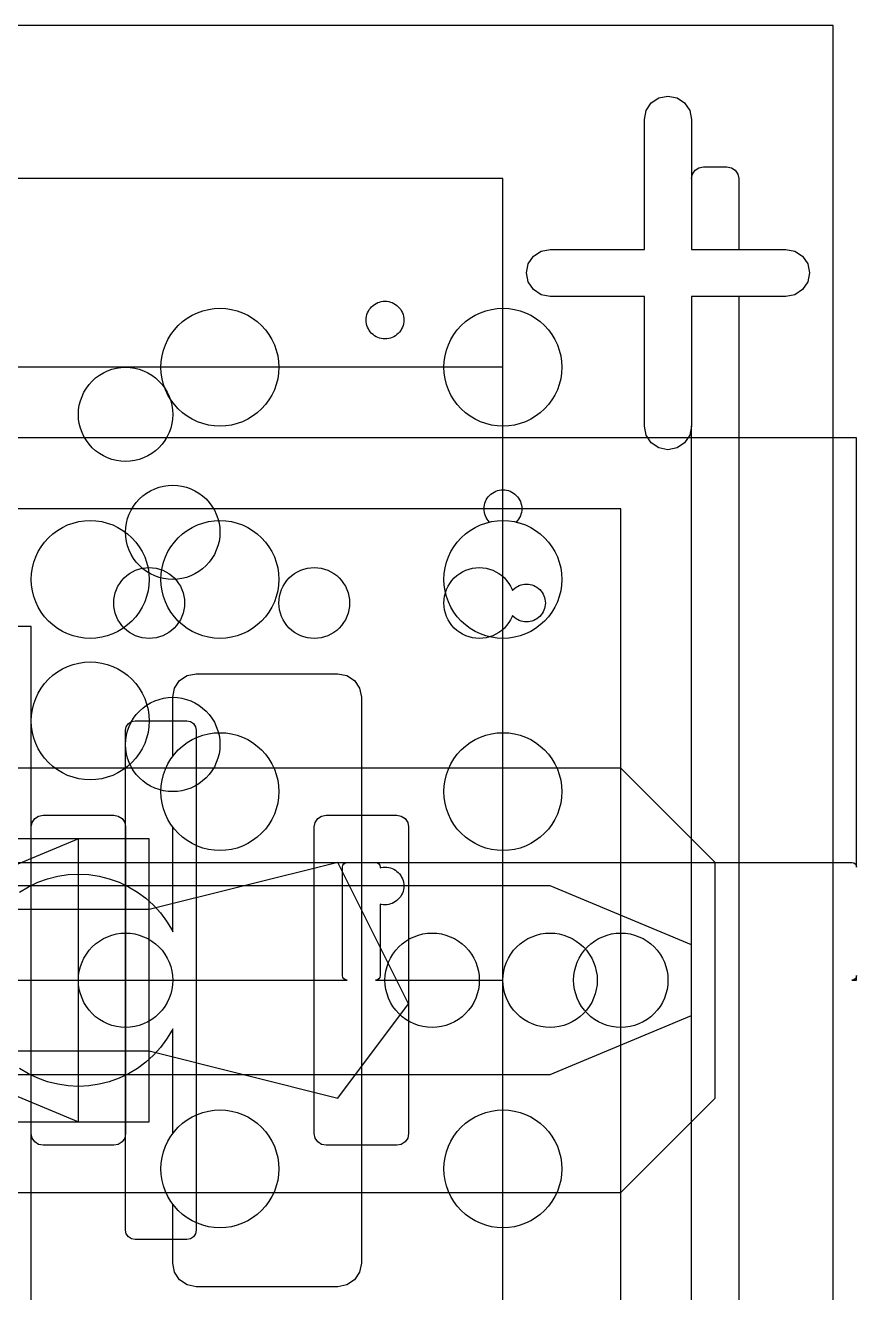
# Model space of a CAD drawing. Header units: millimetres. Extents: x -46 to 130, y -81 to 81.
# Drawn here: x 59.5 to 130, y -26.5 to 81 of the extents above; entities that cross this region are included whole.
import ezdxf

# ---------------------------------------------------------------- set-up
doc = ezdxf.new("R2010")
doc.units = ezdxf.units.MM

msp = doc.modelspace()

# ---------------------------------------------------------------- linework, layer by layer
at = {"layer": '01_deck_front_t4.0'}
for points in [[(128, -81), (128, 81), (0, 81), (0, -81), (128, -81)], [(115.4142, 45.5858), (114.7654, 45.1522), (114, 45), (113.2346, 45.1522), (112.5858, 45.5858), (112.1522, 46.2346), (112, 47), (112, 58), (104, 58), (103.2346, 58.1522), (102.5858, 58.5858), (102.1522, 59.2346), (102, 60), (102.1522, 60.7654), (102.5858, 61.4142), (103.2346, 61.8478), (104, 62), (112, 62), (112, 73), (112.1522, 73.7654), (112.5858, 74.4142), (113.2346, 74.8478), (114, 75), (114.7654, 74.8478), (115.4142, 74.4142), (115.8478, 73.7654), (116, 73), (116, 62), (124, 62), (124.7654, 61.8478), (125.4142, 61.4142), (125.8478, 60.7654), (126, 60), (125.8478, 59.2346), (125.4142, 58.5858), (124.7654, 58.1522), (124, 58), (116, 58), (116, 47), (115.8478, 46.2346), (115.4142, 45.5858)], [(79.5355, 55.5355), (79.8651, 55.172), (80.1573, 54.7779), (80.4096, 54.357), (80.6194, 53.9134), (80.7847, 53.4514), (80.9039, 52.9755), (80.9759, 52.4901), (81, 52), (80.9759, 51.5099), (80.9039, 51.0245), (80.7847, 50.5486), (80.6194, 50.0866), (80.4096, 49.643), (80.1573, 49.2221), (79.8651, 48.828), (79.5355, 48.4645), (79.172, 48.1349), (78.7779, 47.8427), (78.357, 47.5904), (77.9134, 47.3806), (77.4514, 47.2153), (76.9755, 47.0961), (76.4901, 47.0241), (76, 47), (75.5099, 47.0241), (75.0245, 47.0961), (74.5486, 47.2153), (74.0866, 47.3806), (73.643, 47.5904), (73.2221, 47.8427), (72.828, 48.1349), (72.4645, 48.4645), (72.1349, 48.828), (71.8427, 49.2221), (71.5904, 49.643), (71.3806, 50.0866), (71.2153, 50.5486), (71.0961, 51.0245), (71.0241, 51.5099), (71, 52), (71.0241, 52.4901), (71.0961, 52.9755), (71.2153, 53.4514), (71.3806, 53.9134), (71.5904, 54.357), (71.8427, 54.7779), (72.1349, 55.172), (72.4645, 55.5355), (72.828, 55.8651), (73.2221, 56.1573), (73.643, 56.4096), (74.0866, 56.6194), (74.5486, 56.7847), (75.0245, 56.9039), (75.5099, 56.9759), (76, 57), (76.4901, 56.9759), (76.9755, 56.9039), (77.4514, 56.7847), (77.9134, 56.6194), (78.357, 56.4096), (78.7779, 56.1573), (79.172, 55.8651), (79.5355, 55.5355)], [(104.9039, 52.9755), (104.9759, 52.4901), (105, 52), (104.9759, 51.5099), (104.9039, 51.0245), (104.7847, 50.5486), (104.6194, 50.0866), (104.4096, 49.643), (104.1573, 49.2221), (103.8651, 48.828), (103.5355, 48.4645), (103.172, 48.1349), (102.7779, 47.8427), (102.357, 47.5904), (101.9134, 47.3806), (101.4514, 47.2153), (100.9755, 47.0961), (100.4901, 47.0241), (100, 47), (99.5099, 47.0241), (99.0245, 47.0961), (98.5486, 47.2153), (98.0866, 47.3806), (97.643, 47.5904), (97.2221, 47.8427), (96.828, 48.1349), (96.4645, 48.4645), (96.1349, 48.828), (95.8427, 49.2221), (95.5904, 49.643), (95.3806, 50.0866), (95.2153, 50.5486), (95.0961, 51.0245), (95.0241, 51.5099), (95, 52), (95.0241, 52.4901), (95.0961, 52.9755), (95.2153, 53.4514), (95.3806, 53.9134), (95.5904, 54.357), (95.8427, 54.7779), (96.1349, 55.172), (96.4645, 55.5355), (96.828, 55.8651), (97.2221, 56.1573), (97.643, 56.4096), (98.0866, 56.6194), (98.5486, 56.7847), (99.0245, 56.9039), (99.5099, 56.9759), (100, 57), (100.4901, 56.9759), (100.9755, 56.9039), (101.4514, 56.7847), (101.9134, 56.6194), (102.357, 56.4096), (102.7779, 56.1573), (103.172, 55.8651), (103.5355, 55.5355), (103.8651, 55.172), (104.1573, 54.7779), (104.4096, 54.357), (104.6194, 53.9134), (104.7847, 53.4514), (104.9039, 52.9755)], [(79.172, 37.8651), (79.5355, 37.5355), (79.8651, 37.172), (80.1573, 36.7779), (80.4096, 36.357), (80.6194, 35.9134), (80.7847, 35.4514), (80.9039, 34.9755), (80.9759, 34.4901), (81, 34), (80.9759, 33.5099), (80.9039, 33.0245), (80.7847, 32.5486), (80.6194, 32.0866), (80.4096, 31.643), (80.1573, 31.2221), (79.8651, 30.828), (79.5355, 30.4645), (79.172, 30.1349), (78.7779, 29.8427), (78.357, 29.5904), (77.9134, 29.3806), (77.4514, 29.2153), (76.9755, 29.0961), (76.4901, 29.0241), (76, 29), (75.5099, 29.0241), (75.0245, 29.0961), (74.5486, 29.2153), (74.0866, 29.3806), (73.643, 29.5904), (73.2221, 29.8427), (72.828, 30.1349), (72.4645, 30.4645), (72.1349, 30.828), (71.8427, 31.2221), (71.5904, 31.643), (71.3806, 32.0866), (71.2153, 32.5486), (71.0961, 33.0245), (71.0241, 33.5099), (71, 34), (71.0241, 34.4901), (71.0961, 34.9755), (71.2153, 35.4514), (71.3806, 35.9134), (71.5904, 36.357), (71.8427, 36.7779), (72.1349, 37.172), (72.4645, 37.5355), (72.828, 37.8651), (73.2221, 38.1573), (73.643, 38.4096), (74.0866, 38.6194), (74.5486, 38.7847), (75.0245, 38.9039), (75.5099, 38.9759), (76, 39), (76.4901, 38.9759), (76.9755, 38.9039), (77.4514, 38.7847), (77.9134, 38.6194), (78.357, 38.4096), (78.7779, 38.1573), (79.172, 37.8651)], [(104.7847, 35.4514), (104.9039, 34.9755), (104.9759, 34.4901), (105, 34), (104.9759, 33.5099), (104.9039, 33.0245), (104.7847, 32.5486), (104.6194, 32.0866), (104.4096, 31.643), (104.1573, 31.2221), (103.8651, 30.828), (103.5355, 30.4645), (103.172, 30.1349), (102.7779, 29.8427), (102.357, 29.5904), (101.9134, 29.3806), (101.4514, 29.2153), (100.9755, 29.0961), (100.4901, 29.0241), (100, 29), (99.5099, 29.0241), (99.0245, 29.0961), (98.5486, 29.2153), (98.0866, 29.3806), (97.643, 29.5904), (97.2221, 29.8427), (96.828, 30.1349), (96.4645, 30.4645), (96.1349, 30.828), (95.8427, 31.2221), (95.5904, 31.643), (95.3806, 32.0866), (95.2153, 32.5486), (95.0961, 33.0245), (95.0241, 33.5099), (95, 34), (95.0241, 34.4901), (95.0961, 34.9755), (95.2153, 35.4514), (95.3806, 35.9134), (95.5904, 36.357), (95.8427, 36.7779), (96.1349, 37.172), (96.4645, 37.5355), (96.828, 37.8651), (97.2221, 38.1573), (97.643, 38.4096), (98.0866, 38.6194), (98.5486, 38.7847), (99.0245, 38.9039), (99.5099, 38.9759), (100, 39), (100.4901, 38.9759), (100.9755, 38.9039), (101.4514, 38.7847), (101.9134, 38.6194), (102.357, 38.4096), (102.7779, 38.1573), (103.172, 37.8651), (103.5355, 37.5355), (103.8651, 37.172), (104.1573, 36.7779), (104.4096, 36.357), (104.6194, 35.9134), (104.7847, 35.4514)], [(104.6194, 17.9134), (104.7847, 17.4514), (104.9039, 16.9755), (104.9759, 16.4901), (105, 16), (104.9759, 15.5099), (104.9039, 15.0245), (104.7847, 14.5486), (104.6194, 14.0866), (104.4096, 13.643), (104.1573, 13.2221), (103.8651, 12.828), (103.5355, 12.4645), (103.172, 12.1349), (102.7779, 11.8427), (102.357, 11.5904), (101.9134, 11.3806), (101.4514, 11.2153), (100.9755, 11.0961), (100.4901, 11.0241), (100, 11), (99.5099, 11.0241), (99.0245, 11.0961), (98.5486, 11.2153), (98.0866, 11.3806), (97.643, 11.5904), (97.2221, 11.8427), (96.828, 12.1349), (96.4645, 12.4645), (96.1349, 12.828), (95.8427, 13.2221), (95.5904, 13.643), (95.3806, 14.0866), (95.2153, 14.5486), (95.0961, 15.0245), (95.0241, 15.5099), (95, 16), (95.0241, 16.4901), (95.0961, 16.9755), (95.2153, 17.4514), (95.3806, 17.9134), (95.5904, 18.357), (95.8427, 18.7779), (96.1349, 19.172), (96.4645, 19.5355), (96.828, 19.8651), (97.2221, 20.1573), (97.643, 20.4096), (98.0866, 20.6194), (98.5486, 20.7847), (99.0245, 20.9039), (99.5099, 20.9759), (100, 21), (100.4901, 20.9759), (100.9755, 20.9039), (101.4514, 20.7847), (101.9134, 20.6194), (102.357, 20.4096), (102.7779, 20.1573), (103.172, 19.8651), (103.5355, 19.5355), (103.8651, 19.172), (104.1573, 18.7779), (104.4096, 18.357), (104.6194, 17.9134)], [(104.4096, -13.643), (104.6194, -14.0866), (104.7847, -14.5486), (104.9039, -15.0245), (104.9759, -15.5099), (105, -16), (104.9759, -16.4901), (104.9039, -16.9755), (104.7847, -17.4514), (104.6194, -17.9134), (104.4096, -18.357), (104.1573, -18.7779), (103.8651, -19.172), (103.5355, -19.5355), (103.172, -19.8651), (102.7779, -20.1573), (102.357, -20.4096), (101.9134, -20.6194), (101.4514, -20.7847), (100.9755, -20.9039), (100.4901, -20.9759), (100, -21), (99.5099, -20.9759), (99.0245, -20.9039), (98.5486, -20.7847), (98.0866, -20.6194), (97.643, -20.4096), (97.2221, -20.1573), (96.828, -19.8651), (96.4645, -19.5355), (96.1349, -19.172), (95.8427, -18.7779), (95.5904, -18.357), (95.3806, -17.9134), (95.2153, -17.4514), (95.0961, -16.9755), (95.0241, -16.4901), (95, -16), (95.0241, -15.5099), (95.0961, -15.0245), (95.2153, -14.5486), (95.3806, -14.0866), (95.5904, -13.643), (95.8427, -13.2221), (96.1349, -12.828), (96.4645, -12.4645), (96.828, -12.1349), (97.2221, -11.8427), (97.643, -11.5904), (98.0866, -11.3806), (98.5486, -11.2153), (99.0245, -11.0961), (99.5099, -11.0241), (100, -11), (100.4901, -11.0241), (100.9755, -11.0961), (101.4514, -11.2153), (101.9134, -11.3806), (102.357, -11.5904), (102.7779, -11.8427), (103.172, -12.1349), (103.5355, -12.4645), (103.8651, -12.828), (104.1573, -13.2221), (104.4096, -13.643)]]:
    msp.add_lwpolyline(points, close=True, dxfattribs=at)
msp.add_lwpolyline([(58.9999, 7.4832), (59.7574, 7.9373), (60.5558, 8.3149), (61.3874, 8.6125), (62.2442, 8.8271), (63.1178, 8.9567), (64, 9), (64.8822, 8.9567), (65.7558, 8.8271), (66.6126, 8.6125), (67.4442, 8.3149), (68.2426, 7.9373), (69.0001, 7.4832), (69.7095, 6.9571), (70.364, 6.364), (70.9571, 5.7095), (71.4832, 5.0001), (71.9373, 4.2426), (72, 4.11), (72, 13.01), (71.8427, 13.2221), (71.5904, 13.643), (71.3806, 14.0866), (71.2153, 14.5486), (71.0961, 15.0245), (71.0241, 15.5099), (71, 16), (71.0241, 16.4901), (71.0961, 16.9755), (71.2153, 17.4514), (71.3806, 17.9134), (71.5904, 18.357), (71.8427, 18.7779), (72, 18.99), (72, 24), (72.1522, 24.7654), (72.5858, 25.4142), (73.2346, 25.8478), (74, 26), (86, 26), (86.7654, 25.8478), (87.4142, 25.4142), (87.8478, 24.7654), (87.8478, 24.7654), (88, 24), (88, -24), (87.8478, -24.7654), (87.4142, -25.4142), (86.7654, -25.8478), (86, -26), (74, -26), (73.2346, -25.8478), (72.5858, -25.4142), (72.1522, -24.7654), (72, -24), (72, -18.99), (71.8427, -18.7779), (71.5904, -18.357), (71.3806, -17.9134), (71.2153, -17.4514), (71.0961, -16.9755), (71.0241, -16.4901), (71, -16), (71.0241, -15.5099), (71.0961, -15.0245), (71.2153, -14.5486), (71.3806, -14.0866), (71.5904, -13.643), (71.8427, -13.2221), (72, -13.01), (72, -4.11), (71.9373, -4.2426), (71.4832, -5.0001), (70.9571, -5.7095), (70.364, -6.364), (69.7095, -6.9571), (69.0001, -7.4832), (68.2426, -7.9373), (67.4442, -8.3149), (66.6126, -8.6125), (65.7558, -8.8271), (64.8822, -8.9567), (64, -9), (63.1178, -8.9567), (62.2442, -8.8271), (61.3874, -8.6125), (60.5558, -8.3149), (59.7574, -7.9373), (58.9999, -7.4832)], dxfattribs=at)
at = {"layer": '02_deck_rear_t4.0'}
for points in [[(128, 81), (0, 81), (0, -81), (128, -81), (128, 81)], [(79.8651, 55.172), (80.1573, 54.7779), (80.4096, 54.357), (80.6194, 53.9134), (80.7847, 53.4514), (80.9039, 52.9755), (80.9759, 52.4901), (81, 52), (80.9759, 51.5099), (80.9039, 51.0245), (80.7847, 50.5486), (80.6194, 50.0866), (80.4096, 49.643), (80.1573, 49.2221), (79.8651, 48.828), (79.5355, 48.4645), (79.172, 48.1349), (78.7779, 47.8427), (78.357, 47.5904), (77.9134, 47.3806), (77.4514, 47.2153), (76.9755, 47.0961), (76.4901, 47.0241), (76, 47), (75.5099, 47.0241), (75.0245, 47.0961), (74.5486, 47.2153), (74.0866, 47.3806), (73.643, 47.5904), (73.2221, 47.8427), (72.828, 48.1349), (72.4645, 48.4645), (72.1349, 48.828), (71.8427, 49.2221), (71.5904, 49.643), (71.3806, 50.0866), (71.2153, 50.5486), (71.0961, 51.0245), (71.0241, 51.5099), (71, 52), (71.0241, 52.4901), (71.0961, 52.9755), (71.2153, 53.4514), (71.3806, 53.9134), (71.5904, 54.357), (71.8427, 54.7779), (72.1349, 55.172), (72.4645, 55.5355), (72.828, 55.8651), (73.2221, 56.1573), (73.643, 56.4096), (74.0866, 56.6194), (74.5486, 56.7847), (75.0245, 56.9039), (75.5099, 56.9759), (76, 57), (76.4901, 56.9759), (76.9755, 56.9039), (77.4514, 56.7847), (77.9134, 56.6194), (78.357, 56.4096), (78.7779, 56.1573), (79.172, 55.8651), (79.5355, 55.5355), (79.8651, 55.172)], [(104.9759, 52.4901), (105, 52), (104.9759, 51.5099), (104.9039, 51.0245), (104.7847, 50.5486), (104.6194, 50.0866), (104.4096, 49.643), (104.1573, 49.2221), (103.8651, 48.828), (103.5355, 48.4645), (103.172, 48.1349), (102.7779, 47.8427), (102.357, 47.5904), (101.9134, 47.3806), (101.4514, 47.2153), (100.9755, 47.0961), (100.4901, 47.0241), (100, 47), (99.5099, 47.0241), (99.0245, 47.0961), (98.5486, 47.2153), (98.0866, 47.3806), (97.643, 47.5904), (97.2221, 47.8427), (96.828, 48.1349), (96.4645, 48.4645), (96.1349, 48.828), (95.8427, 49.2221), (95.5904, 49.643), (95.3806, 50.0866), (95.2153, 50.5486), (95.0961, 51.0245), (95.0241, 51.5099), (95, 52), (95.0241, 52.4901), (95.0961, 52.9755), (95.2153, 53.4514), (95.3806, 53.9134), (95.5904, 54.357), (95.8427, 54.7779), (96.1349, 55.172), (96.4645, 55.5355), (96.828, 55.8651), (97.2221, 56.1573), (97.643, 56.4096), (98.0866, 56.6194), (98.5486, 56.7847), (99.0245, 56.9039), (99.5099, 56.9759), (100, 57), (100.4901, 56.9759), (100.9755, 56.9039), (101.4514, 56.7847), (101.9134, 56.6194), (102.357, 56.4096), (102.7779, 56.1573), (103.172, 55.8651), (103.5355, 55.5355), (103.8651, 55.172), (104.1573, 54.7779), (104.4096, 54.357), (104.6194, 53.9134), (104.7847, 53.4514), (104.9039, 52.9755), (104.9759, 52.4901)], [(98.7632, 41.015), (98.8686, 41.1314), (98.985, 41.2368), (99.1111, 41.3304), (99.2458, 41.4111), (99.3877, 41.4782), (99.5355, 41.5311), (99.6879, 41.5693), (99.8432, 41.5923), (100, 41.6), (100.1568, 41.5923), (100.3121, 41.5693), (100.4645, 41.5311), (100.6123, 41.4782), (100.7542, 41.4111), (100.8889, 41.3304), (101.015, 41.2368), (101.1314, 41.1314), (101.2368, 41.015), (101.3304, 40.8889), (101.4111, 40.7542), (101.4782, 40.6123), (101.5311, 40.4645), (101.5693, 40.3121), (101.5923, 40.1568), (101.6, 40), (101.5923, 39.8432), (101.5693, 39.6879), (101.5311, 39.5355), (101.4782, 39.3877), (101.4111, 39.2458), (101.3304, 39.1111), (101.2368, 38.985), (101.1314, 38.8686), (101.1281, 38.8657), (101.4514, 38.7847), (101.9134, 38.6194), (102.357, 38.4096), (102.7779, 38.1573), (103.172, 37.8651), (103.5355, 37.5355), (103.8651, 37.172), (104.1573, 36.7779), (104.4096, 36.357), (104.6194, 35.9134), (104.7847, 35.4514), (104.9039, 34.9755), (104.9759, 34.4901), (105, 34), (104.9759, 33.5099), (104.9039, 33.0245), (104.7847, 32.5486), (104.6194, 32.0866), (104.4096, 31.643), (104.1573, 31.2221), (103.8651, 30.828), (103.5355, 30.4645), (103.172, 30.1349), (102.7779, 29.8427), (102.357, 29.5904), (101.9134, 29.3806), (101.4514, 29.2153), (100.9755, 29.0961), (100.4901, 29.0241), (100, 29), (99.5099, 29.0241), (99.0245, 29.0961), (98.5486, 29.2153), (98.0866, 29.3806), (97.643, 29.5904), (97.2221, 29.8427), (96.828, 30.1349), (96.4645, 30.4645), (96.1349, 30.828), (95.8427, 31.2221), (95.5904, 31.643), (95.3806, 32.0866), (95.2153, 32.5486), (95.0961, 33.0245), (95.0241, 33.5099), (95, 34), (95.0241, 34.4901), (95.0961, 34.9755), (95.2153, 35.4514), (95.3806, 35.9134), (95.5904, 36.357), (95.8427, 36.7779), (96.1349, 37.172), (96.4645, 37.5355), (96.828, 37.8651), (97.2221, 38.1573), (97.643, 38.4096), (98.0866, 38.6194), (98.5486, 38.7847), (98.8719, 38.8657), (98.8686, 38.8686), (98.7632, 38.985), (98.6696, 39.1111), (98.5889, 39.2458), (98.5218, 39.3877), (98.4689, 39.5355), (98.4307, 39.6879), (98.4077, 39.8432), (98.4, 40), (98.4077, 40.1568), (98.4307, 40.3121), (98.4689, 40.4645), (98.5218, 40.6123), (98.5889, 40.7542), (98.6696, 40.8889), (98.7632, 41.015)], [(79.5355, 37.5355), (79.8651, 37.172), (80.1573, 36.7779), (80.4096, 36.357), (80.6194, 35.9134), (80.7847, 35.4514), (80.9039, 34.9755), (80.9759, 34.4901), (81, 34), (80.9759, 33.5099), (80.9039, 33.0245), (80.7847, 32.5486), (80.6194, 32.0866), (80.4096, 31.643), (80.1573, 31.2221), (79.8651, 30.828), (79.5355, 30.4645), (79.172, 30.1349), (78.7779, 29.8427), (78.357, 29.5904), (77.9134, 29.3806), (77.4514, 29.2153), (76.9755, 29.0961), (76.4901, 29.0241), (76, 29), (75.5099, 29.0241), (75.0245, 29.0961), (74.5486, 29.2153), (74.0866, 29.3806), (73.643, 29.5904), (73.2221, 29.8427), (72.828, 30.1349), (72.4645, 30.4645), (72.1349, 30.828), (71.8427, 31.2221), (71.5904, 31.643), (71.3806, 32.0866), (71.2153, 32.5486), (71.0961, 33.0245), (71.0241, 33.5099), (71, 34), (71.0241, 34.4901), (71.0961, 34.9755), (71.2153, 35.4514), (71.3806, 35.9134), (71.5904, 36.357), (71.8427, 36.7779), (72.1349, 37.172), (72.4645, 37.5355), (72.828, 37.8651), (73.2221, 38.1573), (73.643, 38.4096), (74.0866, 38.6194), (74.5486, 38.7847), (75.0245, 38.9039), (75.5099, 38.9759), (76, 39), (76.4901, 38.9759), (76.9755, 38.9039), (77.4514, 38.7847), (77.9134, 38.6194), (78.357, 38.4096), (78.7779, 38.1573), (79.172, 37.8651), (79.5355, 37.5355)], [(79.172, 19.8651), (79.5355, 19.5355), (79.8651, 19.172), (80.1573, 18.7779), (80.4096, 18.357), (80.6194, 17.9134), (80.7847, 17.4514), (80.9039, 16.9755), (80.9759, 16.4901), (81, 16), (80.9759, 15.5099), (80.9039, 15.0245), (80.7847, 14.5486), (80.6194, 14.0866), (80.4096, 13.643), (80.1573, 13.2221), (79.8651, 12.828), (79.5355, 12.4645), (79.172, 12.1349), (78.7779, 11.8427), (78.357, 11.5904), (77.9134, 11.3806), (77.4514, 11.2153), (76.9755, 11.0961), (76.4901, 11.0241), (76, 11), (75.5099, 11.0241), (75.0245, 11.0961), (74.5486, 11.2153), (74.0866, 11.3806), (73.643, 11.5904), (73.2221, 11.8427), (72.828, 12.1349), (72.4645, 12.4645), (72.1349, 12.828), (71.8427, 13.2221), (71.5904, 13.643), (71.3806, 14.0866), (71.2153, 14.5486), (71.0961, 15.0245), (71.0241, 15.5099), (71, 16), (71.0241, 16.4901), (71.0961, 16.9755), (71.2153, 17.4514), (71.3806, 17.9134), (71.5904, 18.357), (71.8427, 18.7779), (72.1349, 19.172), (72.4645, 19.5355), (72.828, 19.8651), (73.2221, 20.1573), (73.643, 20.4096), (74.0866, 20.6194), (74.5486, 20.7847), (75.0245, 20.9039), (75.5099, 20.9759), (76, 21), (76.4901, 20.9759), (76.9755, 20.9039), (77.4514, 20.7847), (77.9134, 20.6194), (78.357, 20.4096), (78.7779, 20.1573), (79.172, 19.8651)], [(104.7847, 17.4514), (104.9039, 16.9755), (104.9759, 16.4901), (105, 16), (104.9759, 15.5099), (104.9039, 15.0245), (104.7847, 14.5486), (104.6194, 14.0866), (104.4096, 13.643), (104.1573, 13.2221), (103.8651, 12.828), (103.5355, 12.4645), (103.172, 12.1349), (102.7779, 11.8427), (102.357, 11.5904), (101.9134, 11.3806), (101.4514, 11.2153), (100.9755, 11.0961), (100.4901, 11.0241), (100, 11), (99.5099, 11.0241), (99.0245, 11.0961), (98.5486, 11.2153), (98.0866, 11.3806), (97.643, 11.5904), (97.2221, 11.8427), (96.828, 12.1349), (96.4645, 12.4645), (96.1349, 12.828), (95.8427, 13.2221), (95.5904, 13.643), (95.3806, 14.0866), (95.2153, 14.5486), (95.0961, 15.0245), (95.0241, 15.5099), (95, 16), (95.0241, 16.4901), (95.0961, 16.9755), (95.2153, 17.4514), (95.3806, 17.9134), (95.5904, 18.357), (95.8427, 18.7779), (96.1349, 19.172), (96.4645, 19.5355), (96.828, 19.8651), (97.2221, 20.1573), (97.643, 20.4096), (98.0866, 20.6194), (98.5486, 20.7847), (99.0245, 20.9039), (99.5099, 20.9759), (100, 21), (100.4901, 20.9759), (100.9755, 20.9039), (101.4514, 20.7847), (101.9134, 20.6194), (102.357, 20.4096), (102.7779, 20.1573), (103.172, 19.8651), (103.5355, 19.5355), (103.8651, 19.172), (104.1573, 18.7779), (104.4096, 18.357), (104.6194, 17.9134), (104.7847, 17.4514)], [(78.7779, -11.8427), (79.172, -12.1349), (79.5355, -12.4645), (79.8651, -12.828), (80.1573, -13.2221), (80.4096, -13.643), (80.6194, -14.0866), (80.7847, -14.5486), (80.9039, -15.0245), (80.9759, -15.5099), (81, -16), (80.9759, -16.4901), (80.9039, -16.9755), (80.7847, -17.4514), (80.6194, -17.9134), (80.4096, -18.357), (80.1573, -18.7779), (79.8651, -19.172), (79.5355, -19.5355), (79.172, -19.8651), (78.7779, -20.1573), (78.357, -20.4096), (77.9134, -20.6194), (77.4514, -20.7847), (76.9755, -20.9039), (76.4901, -20.9759), (76, -21), (75.5099, -20.9759), (75.0245, -20.9039), (74.5486, -20.7847), (74.0866, -20.6194), (73.643, -20.4096), (73.2221, -20.1573), (72.828, -19.8651), (72.4645, -19.5355), (72.1349, -19.172), (71.8427, -18.7779), (71.5904, -18.357), (71.3806, -17.9134), (71.2153, -17.4514), (71.0961, -16.9755), (71.0241, -16.4901), (71, -16), (71.0241, -15.5099), (71.0961, -15.0245), (71.2153, -14.5486), (71.3806, -14.0866), (71.5904, -13.643), (71.8427, -13.2221), (72.1349, -12.828), (72.4645, -12.4645), (72.828, -12.1349), (73.2221, -11.8427), (73.643, -11.5904), (74.0866, -11.3806), (74.5486, -11.2153), (75.0245, -11.0961), (75.5099, -11.0241), (76, -11), (76.4901, -11.0241), (76.9755, -11.0961), (77.4514, -11.2153), (77.9134, -11.3806), (78.357, -11.5904), (78.7779, -11.8427)], [(104.6194, -14.0866), (104.7847, -14.5486), (104.9039, -15.0245), (104.9759, -15.5099), (105, -16), (104.9759, -16.4901), (104.9039, -16.9755), (104.7847, -17.4514), (104.6194, -17.9134), (104.4096, -18.357), (104.1573, -18.7779), (103.8651, -19.172), (103.5355, -19.5355), (103.172, -19.8651), (102.7779, -20.1573), (102.357, -20.4096), (101.9134, -20.6194), (101.4514, -20.7847), (100.9755, -20.9039), (100.4901, -20.9759), (100, -21), (99.5099, -20.9759), (99.0245, -20.9039), (98.5486, -20.7847), (98.0866, -20.6194), (97.643, -20.4096), (97.2221, -20.1573), (96.828, -19.8651), (96.4645, -19.5355), (96.1349, -19.172), (95.8427, -18.7779), (95.5904, -18.357), (95.3806, -17.9134), (95.2153, -17.4514), (95.0961, -16.9755), (95.0241, -16.4901), (95, -16), (95.0241, -15.5099), (95.0961, -15.0245), (95.2153, -14.5486), (95.3806, -14.0866), (95.5904, -13.643), (95.8427, -13.2221), (96.1349, -12.828), (96.4645, -12.4645), (96.828, -12.1349), (97.2221, -11.8427), (97.643, -11.5904), (98.0866, -11.3806), (98.5486, -11.2153), (99.0245, -11.0961), (99.5099, -11.0241), (100, -11), (100.4901, -11.0241), (100.9755, -11.0961), (101.4514, -11.2153), (101.9134, -11.3806), (102.357, -11.5904), (102.7779, -11.8427), (103.172, -12.1349), (103.5355, -12.4645), (103.8651, -12.828), (104.1573, -13.2221), (104.4096, -13.643), (104.6194, -14.0866)]]:
    msp.add_lwpolyline(points, close=True, dxfattribs=at)
msp.add_lwpolyline([(116, -47), (116, 47), (115.8478, 46.2346), (115.4142, 45.5858), (114.7654, 45.1522), (114, 45), (113.2346, 45.1522), (112.5858, 45.5858), (112.1522, 46.2346), (112, 47), (112, 58), (104, 58), (103.2346, 58.1522), (102.5858, 58.5858), (102.1522, 59.2346), (102, 60), (102.1522, 60.7654), (102.5858, 61.4142), (103.2346, 61.8478), (104, 62), (112, 62), (112, 73), (112.1522, 73.7654), (112.5858, 74.4142), (113.2346, 74.8478), (114, 75), (114.7654, 74.8478), (115.4142, 74.4142), (115.8478, 73.7654), (116, 73), (116, 68), (116.0761, 68.3827), (116.2929, 68.7071), (116.6173, 68.9239), (117, 69), (119, 69), (119.3827, 68.9239), (119.7071, 68.7071), (119.9239, 68.3827), (120, 68), (120, 62), (124, 62), (124.7654, 61.8478), (125.4142, 61.4142), (125.8478, 60.7654), (126, 60), (125.8478, 59.2346), (125.4142, 58.5858), (124.7654, 58.1522), (124, 58), (120, 58), (120, -58)], dxfattribs=at)
at = {"layer": '03_deck_splice_t3.0'}
msp.add_lwpolyline([(60, 30), (0, 30), (0, -30), (60, -30), (60, 30)], close=True, dxfattribs=at)
at = {"layer": '12_bin_floor_t3.0'}
for points in [[(0, 68), (0, -68), (100, -68), (100, 68), (0, 68)], [(90.8889, 57.3304), (91.015, 57.2368), (91.1314, 57.1314), (91.2368, 57.015), (91.3304, 56.8889), (91.4111, 56.7542), (91.4782, 56.6123), (91.5311, 56.4645), (91.5693, 56.3121), (91.5923, 56.1568), (91.6, 56), (91.5923, 55.8432), (91.5693, 55.6879), (91.5311, 55.5355), (91.4782, 55.3877), (91.4111, 55.2458), (91.3304, 55.1111), (91.2368, 54.985), (91.1314, 54.8686), (91.015, 54.7632), (90.8889, 54.6696), (90.7542, 54.5889), (90.6123, 54.5218), (90.4645, 54.4689), (90.3121, 54.4307), (90.1568, 54.4077), (90, 54.4), (89.8432, 54.4077), (89.6879, 54.4307), (89.5355, 54.4689), (89.3877, 54.5218), (89.2458, 54.5889), (89.1111, 54.6696), (88.985, 54.7632), (88.8686, 54.8686), (88.7632, 54.985), (88.6696, 55.1111), (88.5889, 55.2458), (88.5218, 55.3877), (88.4689, 55.5355), (88.4307, 55.6879), (88.4077, 55.8432), (88.4, 56), (88.4077, 56.1568), (88.4307, 56.3121), (88.4689, 56.4645), (88.5218, 56.6123), (88.5889, 56.7542), (88.6696, 56.8889), (88.7632, 57.015), (88.8686, 57.1314), (88.985, 57.2368), (89.1111, 57.3304), (89.2458, 57.4111), (89.3877, 57.4782), (89.5355, 57.5311), (89.6879, 57.5693), (89.8432, 57.5923), (90, 57.6), (90.1568, 57.5923), (90.3121, 57.5693), (90.4645, 57.5311), (90.6123, 57.4782), (90.7542, 57.4111), (90.8889, 57.3304)], [(71.9807, 48.3921), (72, 48), (71.9807, 47.6079), (71.9231, 47.2196), (71.8278, 46.8389), (71.6955, 46.4693), (71.5277, 46.1144), (71.3259, 45.7777), (71.092, 45.4624), (70.8284, 45.1716), (70.5376, 44.908), (70.2223, 44.6741), (69.8856, 44.4723), (69.5307, 44.3045), (69.1611, 44.1722), (68.7804, 44.0769), (68.3921, 44.0193), (68, 44), (67.6079, 44.0193), (67.2196, 44.0769), (66.8389, 44.1722), (66.4693, 44.3045), (66.1144, 44.4723), (65.7777, 44.6741), (65.4624, 44.908), (65.1716, 45.1716), (64.908, 45.4624), (64.6741, 45.7777), (64.4723, 46.1144), (64.3045, 46.4693), (64.1722, 46.8389), (64.0769, 47.2196), (64.0193, 47.6079), (64, 48), (64.0193, 48.3921), (64.0769, 48.7804), (64.1722, 49.1611), (64.3045, 49.5307), (64.4723, 49.8856), (64.6741, 50.2223), (64.908, 50.5376), (65.1716, 50.8284), (65.4624, 51.092), (65.7777, 51.3259), (66.1144, 51.5277), (66.4693, 51.6955), (66.8389, 51.8278), (67.2196, 51.9231), (67.6079, 51.9807), (68, 52), (68.3921, 51.9807), (68.7804, 51.9231), (69.1611, 51.8278), (69.5307, 51.6955), (69.8856, 51.5277), (70.2223, 51.3259), (70.5376, 51.092), (70.8284, 50.8284), (71.092, 50.5376), (71.3259, 50.2223), (71.5277, 49.8856), (71.6955, 49.5307), (71.8278, 49.1611), (71.9231, 48.7804), (71.9807, 48.3921)], [(71.9231, 0.7804), (71.9807, 0.3921), (72, 0), (71.9807, -0.3921), (71.9231, -0.7804), (71.8278, -1.1611), (71.6955, -1.5307), (71.5277, -1.8856), (71.3259, -2.2223), (71.092, -2.5376), (70.8284, -2.8284), (70.5376, -3.092), (70.2223, -3.3259), (69.8856, -3.5277), (69.5307, -3.6955), (69.1611, -3.8278), (68.7804, -3.9231), (68.3921, -3.9807), (68, -4), (67.6079, -3.9807), (67.2196, -3.9231), (66.8389, -3.8278), (66.4693, -3.6955), (66.1144, -3.5277), (65.7777, -3.3259), (65.4624, -3.092), (65.1716, -2.8284), (64.908, -2.5376), (64.6741, -2.2223), (64.4723, -1.8856), (64.3045, -1.5307), (64.1722, -1.1611), (64.0769, -0.7804), (64.0193, -0.3921), (64, 0), (64.0193, 0.3921), (64.0769, 0.7804), (64.1722, 1.1611), (64.3045, 1.5307), (64.4723, 1.8856), (64.6741, 2.2223), (64.908, 2.5376), (65.1716, 2.8284), (65.4624, 3.092), (65.7777, 3.3259), (66.1144, 3.5277), (66.4693, 3.6955), (66.8389, 3.8278), (67.2196, 3.9231), (67.6079, 3.9807), (68, 4), (68.3921, 3.9807), (68.7804, 3.9231), (69.1611, 3.8278), (69.5307, 3.6955), (69.8856, 3.5277), (70.2223, 3.3259), (70.5376, 3.092), (70.8284, 2.8284), (71.092, 2.5376), (71.3259, 2.2223), (71.5277, 1.8856), (71.6955, 1.5307), (71.8278, 1.1611), (71.9231, 0.7804)]]:
    msp.add_lwpolyline(points, close=True, dxfattribs=at)
at = {"layer": '13_bin_side_t3.0'}
msp.add_lwpolyline([(45.2, 0), (86.8, 0), (86.6469, 0.0304), (86.5172, 0.1172), (86.4304, 0.2469), (86.4, 0.4), (86.4, 9.6), (86.4304, 9.7531), (86.5172, 9.8828), (86.6469, 9.9696), (86.8, 10), (89.2, 10), (89.3531, 9.9696), (89.4828, 9.8828), (89.5696, 9.7531), (89.6, 9.6), (89.6, 9.5472), (89.6879, 9.5693), (89.8432, 9.5923), (90, 9.6), (90.1568, 9.5923), (90.3121, 9.5693), (90.4645, 9.5311), (90.6123, 9.4782), (90.7542, 9.4111), (90.8889, 9.3304), (91.015, 9.2368), (91.1314, 9.1314), (91.2368, 9.015), (91.3304, 8.8889), (91.4111, 8.7542), (91.4782, 8.6123), (91.5311, 8.4645), (91.5693, 8.3121), (91.5923, 8.1568), (91.6, 8), (91.5923, 7.8432), (91.5693, 7.6879), (91.5311, 7.5355), (91.4782, 7.3877), (91.4111, 7.2458), (91.3304, 7.1111), (91.2368, 6.985), (91.1314, 6.8686), (91.015, 6.7632), (90.8889, 6.6696), (90.7542, 6.5889), (90.6123, 6.5218), (90.4645, 6.4689), (90.3121, 6.4307), (90.1568, 6.4077), (90, 6.4), (89.8432, 6.4077), (89.6879, 6.4307), (89.6, 6.4528), (89.6, 0.4), (89.5696, 0.2469), (89.4828, 0.1172), (89.3531, 0.0304), (89.2, 0), (100, 0), (100, 52), (100, 52), (0, 52)], dxfattribs=at)
for points in [[(75.8278, 39.1611), (75.9231, 38.7804), (75.9807, 38.3921), (76, 38), (75.9807, 37.6079), (75.9231, 37.2196), (75.8278, 36.8389), (75.6955, 36.4693), (75.5277, 36.1144), (75.3259, 35.7777), (75.092, 35.4624), (74.8284, 35.1716), (74.5376, 34.908), (74.2223, 34.6741), (73.8856, 34.4723), (73.5307, 34.3045), (73.1611, 34.1722), (72.7804, 34.0769), (72.3921, 34.0193), (72, 34), (71.6079, 34.0193), (71.2196, 34.0769), (70.8389, 34.1722), (70.4693, 34.3045), (70.1144, 34.4723), (69.7777, 34.6741), (69.4624, 34.908), (69.1716, 35.1716), (68.908, 35.4624), (68.6741, 35.7777), (68.4723, 36.1144), (68.3045, 36.4693), (68.1722, 36.8389), (68.0769, 37.2196), (68.0193, 37.6079), (68, 38), (68.0193, 38.3921), (68.0769, 38.7804), (68.1722, 39.1611), (68.3045, 39.5307), (68.4723, 39.8856), (68.6741, 40.2223), (68.908, 40.5376), (69.1716, 40.8284), (69.4624, 41.092), (69.7777, 41.3259), (70.1144, 41.5277), (70.4693, 41.6955), (70.8389, 41.8278), (71.2196, 41.9231), (71.6079, 41.9807), (72, 42), (72.3921, 41.9807), (72.7804, 41.9231), (73.1611, 41.8278), (73.5307, 41.6955), (73.8856, 41.5277), (74.2223, 41.3259), (74.5376, 41.092), (74.8284, 40.8284), (75.092, 40.5376), (75.3259, 40.2223), (75.5277, 39.8856), (75.6955, 39.5307), (75.8278, 39.1611)], [(75.6955, 21.5307), (75.8278, 21.1611), (75.9231, 20.7804), (75.9807, 20.3921), (76, 20), (75.9807, 19.6079), (75.9231, 19.2196), (75.8278, 18.8389), (75.6955, 18.4693), (75.5277, 18.1144), (75.3259, 17.7777), (75.092, 17.4624), (74.8284, 17.1716), (74.5376, 16.908), (74.2223, 16.6741), (73.8856, 16.4723), (73.5307, 16.3045), (73.1611, 16.1722), (72.7804, 16.0769), (72.3921, 16.0193), (72, 16), (71.6079, 16.0193), (71.2196, 16.0769), (70.8389, 16.1722), (70.4693, 16.3045), (70.1144, 16.4723), (69.7777, 16.6741), (69.4624, 16.908), (69.1716, 17.1716), (68.908, 17.4624), (68.6741, 17.7777), (68.4723, 18.1144), (68.3045, 18.4693), (68.1722, 18.8389), (68.0769, 19.2196), (68.0193, 19.6079), (68, 20), (68.0193, 20.3921), (68.0769, 20.7804), (68.1722, 21.1611), (68.3045, 21.5307), (68.4723, 21.8856), (68.6741, 22.2223), (68.908, 22.5376), (69.1716, 22.8284), (69.4624, 23.092), (69.7777, 23.3259), (70.1144, 23.5277), (70.4693, 23.6955), (70.8389, 23.8278), (71.2196, 23.9231), (71.6079, 23.9807), (72, 24), (72.3921, 23.9807), (72.7804, 23.9231), (73.1611, 23.8278), (73.5307, 23.6955), (73.8856, 23.5277), (74.2223, 23.3259), (74.5376, 23.092), (74.8284, 22.8284), (75.092, 22.5376), (75.3259, 22.2223), (75.5277, 21.8856), (75.6955, 21.5307)]]:
    msp.add_lwpolyline(points, close=True, dxfattribs=at)
at = {"layer": '14_bin_divider_t3.0'}
for points in [[(130, 9.6), (130, 46), (0, 46), (0, 9.6), (0.0304, 9.7531), (0.1172, 9.8828), (0.2469, 9.9696), (0.4, 10), (129.6, 10), (129.7531, 9.9696), (129.8828, 9.8828), (129.9696, 9.7531), (130, 9.6)], [(69.9759, 34.4901), (70, 34), (69.9759, 33.5099), (69.9039, 33.0245), (69.7847, 32.5486), (69.6194, 32.0866), (69.4096, 31.643), (69.1573, 31.2221), (68.8651, 30.828), (68.5355, 30.4645), (68.172, 30.1349), (67.7779, 29.8427), (67.357, 29.5904), (66.9134, 29.3806), (66.4514, 29.2153), (65.9755, 29.0961), (65.4901, 29.0241), (65, 29), (64.5099, 29.0241), (64.0245, 29.0961), (63.5486, 29.2153), (63.0866, 29.3806), (62.643, 29.5904), (62.2221, 29.8427), (61.828, 30.1349), (61.4645, 30.4645), (61.1349, 30.828), (60.8427, 31.2221), (60.5904, 31.643), (60.3806, 32.0866), (60.2153, 32.5486), (60.0961, 33.0245), (60.0241, 33.5099), (60, 34), (60.0241, 34.4901), (60.0961, 34.9755), (60.2153, 35.4514), (60.3806, 35.9134), (60.5904, 36.357), (60.8427, 36.7779), (61.1349, 37.172), (61.4645, 37.5355), (61.828, 37.8651), (62.2221, 38.1573), (62.643, 38.4096), (63.0866, 38.6194), (63.5486, 38.7847), (64.0245, 38.9039), (64.5099, 38.9759), (65, 39), (65.4901, 38.9759), (65.9755, 38.9039), (66.4514, 38.7847), (66.9134, 38.6194), (67.357, 38.4096), (67.7779, 38.1573), (68.172, 37.8651), (68.5355, 37.5355), (68.8651, 37.172), (69.1573, 36.7779), (69.4096, 36.357), (69.6194, 35.9134), (69.7847, 35.4514), (69.9039, 34.9755), (69.9759, 34.4901)], [(69.9039, 22.9755), (69.9759, 22.4901), (70, 22), (69.9759, 21.5099), (69.9039, 21.0245), (69.7847, 20.5486), (69.6194, 20.0866), (69.4096, 19.643), (69.1573, 19.2221), (68.8651, 18.828), (68.5355, 18.4645), (68.172, 18.1349), (67.7779, 17.8427), (67.357, 17.5904), (66.9134, 17.3806), (66.4514, 17.2153), (65.9755, 17.0961), (65.4901, 17.0241), (65, 17), (64.5099, 17.0241), (64.0245, 17.0961), (63.5486, 17.2153), (63.0866, 17.3806), (62.643, 17.5904), (62.2221, 17.8427), (61.828, 18.1349), (61.4645, 18.4645), (61.1349, 18.828), (60.8427, 19.2221), (60.5904, 19.643), (60.3806, 20.0866), (60.2153, 20.5486), (60.0961, 21.0245), (60.0241, 21.5099), (60, 22), (60.0241, 22.4901), (60.0961, 22.9755), (60.2153, 23.4514), (60.3806, 23.9134), (60.5904, 24.357), (60.8427, 24.7779), (61.1349, 25.172), (61.4645, 25.5355), (61.828, 25.8651), (62.2221, 26.1573), (62.643, 26.4096), (63.0866, 26.6194), (63.5486, 26.7847), (64.0245, 26.9039), (64.5099, 26.9759), (65, 27), (65.4901, 26.9759), (65.9755, 26.9039), (66.4514, 26.7847), (66.9134, 26.6194), (67.357, 26.4096), (67.7779, 26.1573), (68.172, 25.8651), (68.5355, 25.5355), (68.8651, 25.172), (69.1573, 24.7779), (69.4096, 24.357), (69.6194, 23.9134), (69.7847, 23.4514), (69.9039, 22.9755)], [(129.7531, 0.0304), (129.6, 0), (130, 0), (130, 0.4), (129.9696, 0.2469), (129.8828, 0.1172), (129.7531, 0.0304)]]:
    msp.add_lwpolyline(points, close=True, dxfattribs=at)
at = {"layer": '16_rack_hook_t6.0'}
msp.add_lwpolyline([(64, 12), (52, 7), (0, 7), (0, -7), (52, -7), (64, -12), (70, -12), (70, 12), (64, 12)], close=True, dxfattribs=at)
at = {"layer": '17_cave_probe_t6.0'}
msp.add_lwpolyline([(86, 10), (70, 6), (0, 6), (0, -6), (70, -6), (86, -10), (92, -2), (86, 10)], close=True, dxfattribs=at)
at = {"layer": '18_electronics_tray_t3.0'}
for points in [[(0, 40), (0, -40), (110, -40), (110, 40), (0, 40)], [(72.6458, 33.4142), (72.7716, 33.1481), (72.8708, 32.8709), (72.9424, 32.5853), (72.9856, 32.2941), (73, 32), (72.9856, 31.7059), (72.9424, 31.4147), (72.8708, 31.1291), (72.7716, 30.8519), (72.6458, 30.5858), (72.4944, 30.3333), (72.319, 30.0968), (72.1213, 29.8787), (71.9032, 29.681), (71.6667, 29.5056), (71.4142, 29.3542), (71.1481, 29.2284), (70.8709, 29.1292), (70.5853, 29.0576), (70.2941, 29.0144), (70, 29), (69.7059, 29.0144), (69.4147, 29.0576), (69.1291, 29.1292), (68.8519, 29.2284), (68.5858, 29.3542), (68.3333, 29.5056), (68.0968, 29.681), (67.8787, 29.8787), (67.681, 30.0968), (67.5056, 30.3333), (67.3542, 30.5858), (67.2284, 30.8519), (67.1292, 31.1291), (67.0576, 31.4147), (67.0144, 31.7059), (67, 32), (67.0144, 32.2941), (67.0576, 32.5853), (67.1292, 32.8709), (67.2284, 33.1481), (67.3542, 33.4142), (67.5056, 33.6667), (67.681, 33.9032), (67.8787, 34.1213), (68.0968, 34.319), (68.3333, 34.4944), (68.5858, 34.6458), (68.8519, 34.7716), (69.1291, 34.8708), (69.4147, 34.9424), (69.7059, 34.9856), (70, 35), (70.2941, 34.9856), (70.5853, 34.9424), (70.8709, 34.8708), (71.1481, 34.7716), (71.4142, 34.6458), (71.6667, 34.4944), (71.9032, 34.319), (72.1213, 34.1213), (72.319, 33.9032), (72.4944, 33.6667), (72.6458, 33.4142)], [(86.8708, 32.8709), (86.9424, 32.5853), (86.9856, 32.2941), (87, 32), (86.9856, 31.7059), (86.9424, 31.4147), (86.8708, 31.1291), (86.7716, 30.8519), (86.6458, 30.5858), (86.4944, 30.3333), (86.319, 30.0968), (86.1213, 29.8787), (85.9032, 29.681), (85.6667, 29.5056), (85.4142, 29.3542), (85.1481, 29.2284), (84.8709, 29.1292), (84.5853, 29.0576), (84.2941, 29.0144), (84, 29), (83.7059, 29.0144), (83.4147, 29.0576), (83.1291, 29.1292), (82.8519, 29.2284), (82.5858, 29.3542), (82.3333, 29.5056), (82.0968, 29.681), (81.8787, 29.8787), (81.681, 30.0968), (81.5056, 30.3333), (81.3542, 30.5858), (81.2284, 30.8519), (81.1292, 31.1291), (81.0576, 31.4147), (81.0144, 31.7059), (81, 32), (81.0144, 32.2941), (81.0576, 32.5853), (81.1292, 32.8709), (81.2284, 33.1481), (81.3542, 33.4142), (81.5056, 33.6667), (81.681, 33.9032), (81.8787, 34.1213), (82.0968, 34.319), (82.3333, 34.4944), (82.5858, 34.6458), (82.8519, 34.7716), (83.1291, 34.8708), (83.4147, 34.9424), (83.7059, 34.9856), (84, 35), (84.2941, 34.9856), (84.5853, 34.9424), (84.8709, 34.8708), (85.1481, 34.7716), (85.4142, 34.6458), (85.6667, 34.4944), (85.9032, 34.319), (86.1213, 34.1213), (86.319, 33.9032), (86.4944, 33.6667), (86.6458, 33.4142), (86.7716, 33.1481), (86.8708, 32.8709)], [(101.6879, 33.5693), (101.8432, 33.5923), (102, 33.6), (102.1568, 33.5923), (102.3121, 33.5693), (102.4645, 33.5311), (102.6123, 33.4782), (102.7542, 33.4111), (102.8889, 33.3304), (103.015, 33.2368), (103.1314, 33.1314), (103.2368, 33.015), (103.3304, 32.8889), (103.4111, 32.7542), (103.4782, 32.6123), (103.5311, 32.4645), (103.5693, 32.3121), (103.5923, 32.1568), (103.6, 32), (103.5923, 31.8432), (103.5693, 31.6879), (103.5311, 31.5355), (103.4782, 31.3877), (103.4111, 31.2458), (103.3304, 31.1111), (103.2368, 30.985), (103.1314, 30.8686), (103.015, 30.7632), (102.8889, 30.6696), (102.7542, 30.5889), (102.6123, 30.5218), (102.4645, 30.4689), (102.3121, 30.4307), (102.1568, 30.4077), (102, 30.4), (101.8432, 30.4077), (101.6879, 30.4307), (101.5355, 30.4689), (101.3877, 30.5218), (101.2458, 30.5889), (101.1111, 30.6696), (100.985, 30.7632), (100.8686, 30.8686), (100.8034, 30.9406), (100.7716, 30.8519), (100.6458, 30.5858), (100.4944, 30.3333), (100.319, 30.0968), (100.1213, 29.8787), (99.9032, 29.681), (99.6667, 29.5056), (99.4142, 29.3542), (99.1481, 29.2284), (98.8709, 29.1292), (98.5853, 29.0576), (98.2941, 29.0144), (98, 29), (97.7059, 29.0144), (97.4147, 29.0576), (97.1291, 29.1292), (96.8519, 29.2284), (96.5858, 29.3542), (96.3333, 29.5056), (96.0968, 29.681), (95.8787, 29.8787), (95.681, 30.0968), (95.5056, 30.3333), (95.3542, 30.5858), (95.2284, 30.8519), (95.1292, 31.1291), (95.0576, 31.4147), (95.0144, 31.7059), (95, 32), (95.0144, 32.2941), (95.0576, 32.5853), (95.1292, 32.8709), (95.2284, 33.1481), (95.3542, 33.4142), (95.5056, 33.6667), (95.681, 33.9032), (95.8787, 34.1213), (96.0968, 34.319), (96.3333, 34.4944), (96.5858, 34.6458), (96.8519, 34.7716), (97.1291, 34.8708), (97.4147, 34.9424), (97.7059, 34.9856), (98, 35), (98.2941, 34.9856), (98.5853, 34.9424), (98.8709, 34.8708), (99.1481, 34.7716), (99.4142, 34.6458), (99.6667, 34.4944), (99.9032, 34.319), (100.1213, 34.1213), (100.319, 33.9032), (100.4944, 33.6667), (100.6458, 33.4142), (100.7716, 33.1481), (100.8034, 33.0594), (100.8686, 33.1314), (100.985, 33.2368), (101.1111, 33.3304), (101.2458, 33.4111), (101.3877, 33.4782), (101.5355, 33.5311), (101.6879, 33.5693)], [(68, -21.2), (68, 21.2), (68.0609, 21.5061), (68.2343, 21.7657), (68.4939, 21.9391), (68.8, 22), (73.2, 22), (73.5061, 21.9391), (73.7657, 21.7657), (73.9391, 21.5061), (74, 21.2), (74, -21.2), (73.9391, -21.5061), (73.7657, -21.7657), (73.5061, -21.9391), (73.2, -22), (68.8, -22), (68.4939, -21.9391), (68.2343, -21.7657), (68.0609, -21.5061), (68, -21.2)]]:
    msp.add_lwpolyline(points, close=True, dxfattribs=at)
at = {"layer": '21_anti_tip_t5.0'}
for points in [[(116, -3), (116, 3), (104, 8), (0, 8), (0, -8), (104, -8), (116, -3)], [(97.9231, 0.7804), (97.9807, 0.3921), (98, 0), (97.9807, -0.3921), (97.9231, -0.7804), (97.8278, -1.1611), (97.6955, -1.5307), (97.5277, -1.8856), (97.3259, -2.2223), (97.092, -2.5376), (96.8284, -2.8284), (96.5376, -3.092), (96.2223, -3.3259), (95.8856, -3.5277), (95.5307, -3.6955), (95.1611, -3.8278), (94.7804, -3.9231), (94.3921, -3.9807), (94, -4), (93.6079, -3.9807), (93.2196, -3.9231), (92.8389, -3.8278), (92.4693, -3.6955), (92.1144, -3.5277), (91.7777, -3.3259), (91.4624, -3.092), (91.1716, -2.8284), (90.908, -2.5376), (90.6741, -2.2223), (90.4723, -1.8856), (90.3045, -1.5307), (90.1722, -1.1611), (90.0769, -0.7804), (90.0193, -0.3921), (90, 0), (90.0193, 0.3921), (90.0769, 0.7804), (90.1722, 1.1611), (90.3045, 1.5307), (90.4723, 1.8856), (90.6741, 2.2223), (90.908, 2.5376), (91.1716, 2.8284), (91.4624, 3.092), (91.7777, 3.3259), (92.1144, 3.5277), (92.4693, 3.6955), (92.8389, 3.8278), (93.2196, 3.9231), (93.6079, 3.9807), (94, 4), (94.3921, 3.9807), (94.7804, 3.9231), (95.1611, 3.8278), (95.5307, 3.6955), (95.8856, 3.5277), (96.2223, 3.3259), (96.5376, 3.092), (96.8284, 2.8284), (97.092, 2.5376), (97.3259, 2.2223), (97.5277, 1.8856), (97.6955, 1.5307), (97.8278, 1.1611), (97.9231, 0.7804)], [(113.9807, 0.3921), (114, 0), (113.9807, -0.3921), (113.9231, -0.7804), (113.8278, -1.1611), (113.6955, -1.5307), (113.5277, -1.8856), (113.3259, -2.2223), (113.092, -2.5376), (112.8284, -2.8284), (112.5376, -3.092), (112.2223, -3.3259), (111.8856, -3.5277), (111.5307, -3.6955), (111.1611, -3.8278), (110.7804, -3.9231), (110.3921, -3.9807), (110, -4), (109.6079, -3.9807), (109.2196, -3.9231), (108.8389, -3.8278), (108.4693, -3.6955), (108.1144, -3.5277), (107.7777, -3.3259), (107.4624, -3.092), (107.1716, -2.8284), (106.908, -2.5376), (106.6741, -2.2223), (106.4723, -1.8856), (106.3045, -1.5307), (106.1722, -1.1611), (106.0769, -0.7804), (106.0193, -0.3921), (106, 0), (106.0193, 0.3921), (106.0769, 0.7804), (106.1722, 1.1611), (106.3045, 1.5307), (106.4723, 1.8856), (106.6741, 2.2223), (106.908, 2.5376), (107.1716, 2.8284), (107.4624, 3.092), (107.7777, 3.3259), (108.1144, 3.5277), (108.4693, 3.6955), (108.8389, 3.8278), (109.2196, 3.9231), (109.6079, 3.9807), (110, 4), (110.3921, 3.9807), (110.7804, 3.9231), (111.1611, 3.8278), (111.5307, 3.6955), (111.8856, 3.5277), (112.2223, 3.3259), (112.5376, 3.092), (112.8284, 2.8284), (113.092, 2.5376), (113.3259, 2.2223), (113.5277, 1.8856), (113.6955, 1.5307), (113.8278, 1.1611), (113.9231, 0.7804), (113.9807, 0.3921)]]:
    msp.add_lwpolyline(points, close=True, dxfattribs=at)
at = {"layer": '23_cam_mast_t4.0'}
for points in [[(110, -18), (118, -10), (118, 10), (110, 18), (0, 18), (0, -18), (110, -18)], [(67.9239, -13.3827), (67.7071, -13.7071), (67.3827, -13.9239), (67, -14), (61, -14), (60.6173, -13.9239), (60.2929, -13.7071), (60.0761, -13.3827), (60, -13), (60, 13), (60.0761, 13.3827), (60.2929, 13.7071), (60.6173, 13.9239), (61, 14), (67, 14), (67.3827, 13.9239), (67.7071, 13.7071), (67.9239, 13.3827), (68, 13), (68, -13), (67.9239, -13.3827)], [(91.7071, -13.7071), (91.3827, -13.9239), (91, -14), (85, -14), (84.6173, -13.9239), (84.2929, -13.7071), (84.0761, -13.3827), (84, -13), (84, 13), (84.0761, 13.3827), (84.2929, 13.7071), (84.6173, 13.9239), (85, 14), (91, 14), (91.3827, 13.9239), (91.7071, 13.7071), (91.9239, 13.3827), (92, 13), (92, -13), (91.9239, -13.3827), (91.7071, -13.7071)], [(107.9807, 0.3921), (108, 0), (107.9807, -0.3921), (107.9231, -0.7804), (107.8278, -1.1611), (107.6955, -1.5307), (107.5277, -1.8856), (107.3259, -2.2223), (107.092, -2.5376), (106.8284, -2.8284), (106.5376, -3.092), (106.2223, -3.3259), (105.8856, -3.5277), (105.5307, -3.6955), (105.1611, -3.8278), (104.7804, -3.9231), (104.3921, -3.9807), (104, -4), (103.6079, -3.9807), (103.2196, -3.9231), (102.8389, -3.8278), (102.4693, -3.6955), (102.1144, -3.5277), (101.7777, -3.3259), (101.4624, -3.092), (101.1716, -2.8284), (100.908, -2.5376), (100.6741, -2.2223), (100.4723, -1.8856), (100.3045, -1.5307), (100.1722, -1.1611), (100.0769, -0.7804), (100.0193, -0.3921), (100, 0), (100.0193, 0.3921), (100.0769, 0.7804), (100.1722, 1.1611), (100.3045, 1.5307), (100.4723, 1.8856), (100.6741, 2.2223), (100.908, 2.5376), (101.1716, 2.8284), (101.4624, 3.092), (101.7777, 3.3259), (102.1144, 3.5277), (102.4693, 3.6955), (102.8389, 3.8278), (103.2196, 3.9231), (103.6079, 3.9807), (104, 4), (104.3921, 3.9807), (104.7804, 3.9231), (105.1611, 3.8278), (105.5307, 3.6955), (105.8856, 3.5277), (106.2223, 3.3259), (106.5376, 3.092), (106.8284, 2.8284), (107.092, 2.5376), (107.3259, 2.2223), (107.5277, 1.8856), (107.6955, 1.5307), (107.8278, 1.1611), (107.9231, 0.7804), (107.9807, 0.3921)]]:
    msp.add_lwpolyline(points, close=True, dxfattribs=at)
at = {"layer": '33_arm_boom_t8.0'}
msp.add_lwpolyline([(26, 12), (26, -12), (64, -12), (64, 12), (26, 12)], close=True, dxfattribs=at)

doc.saveas('drawing.dxf')
